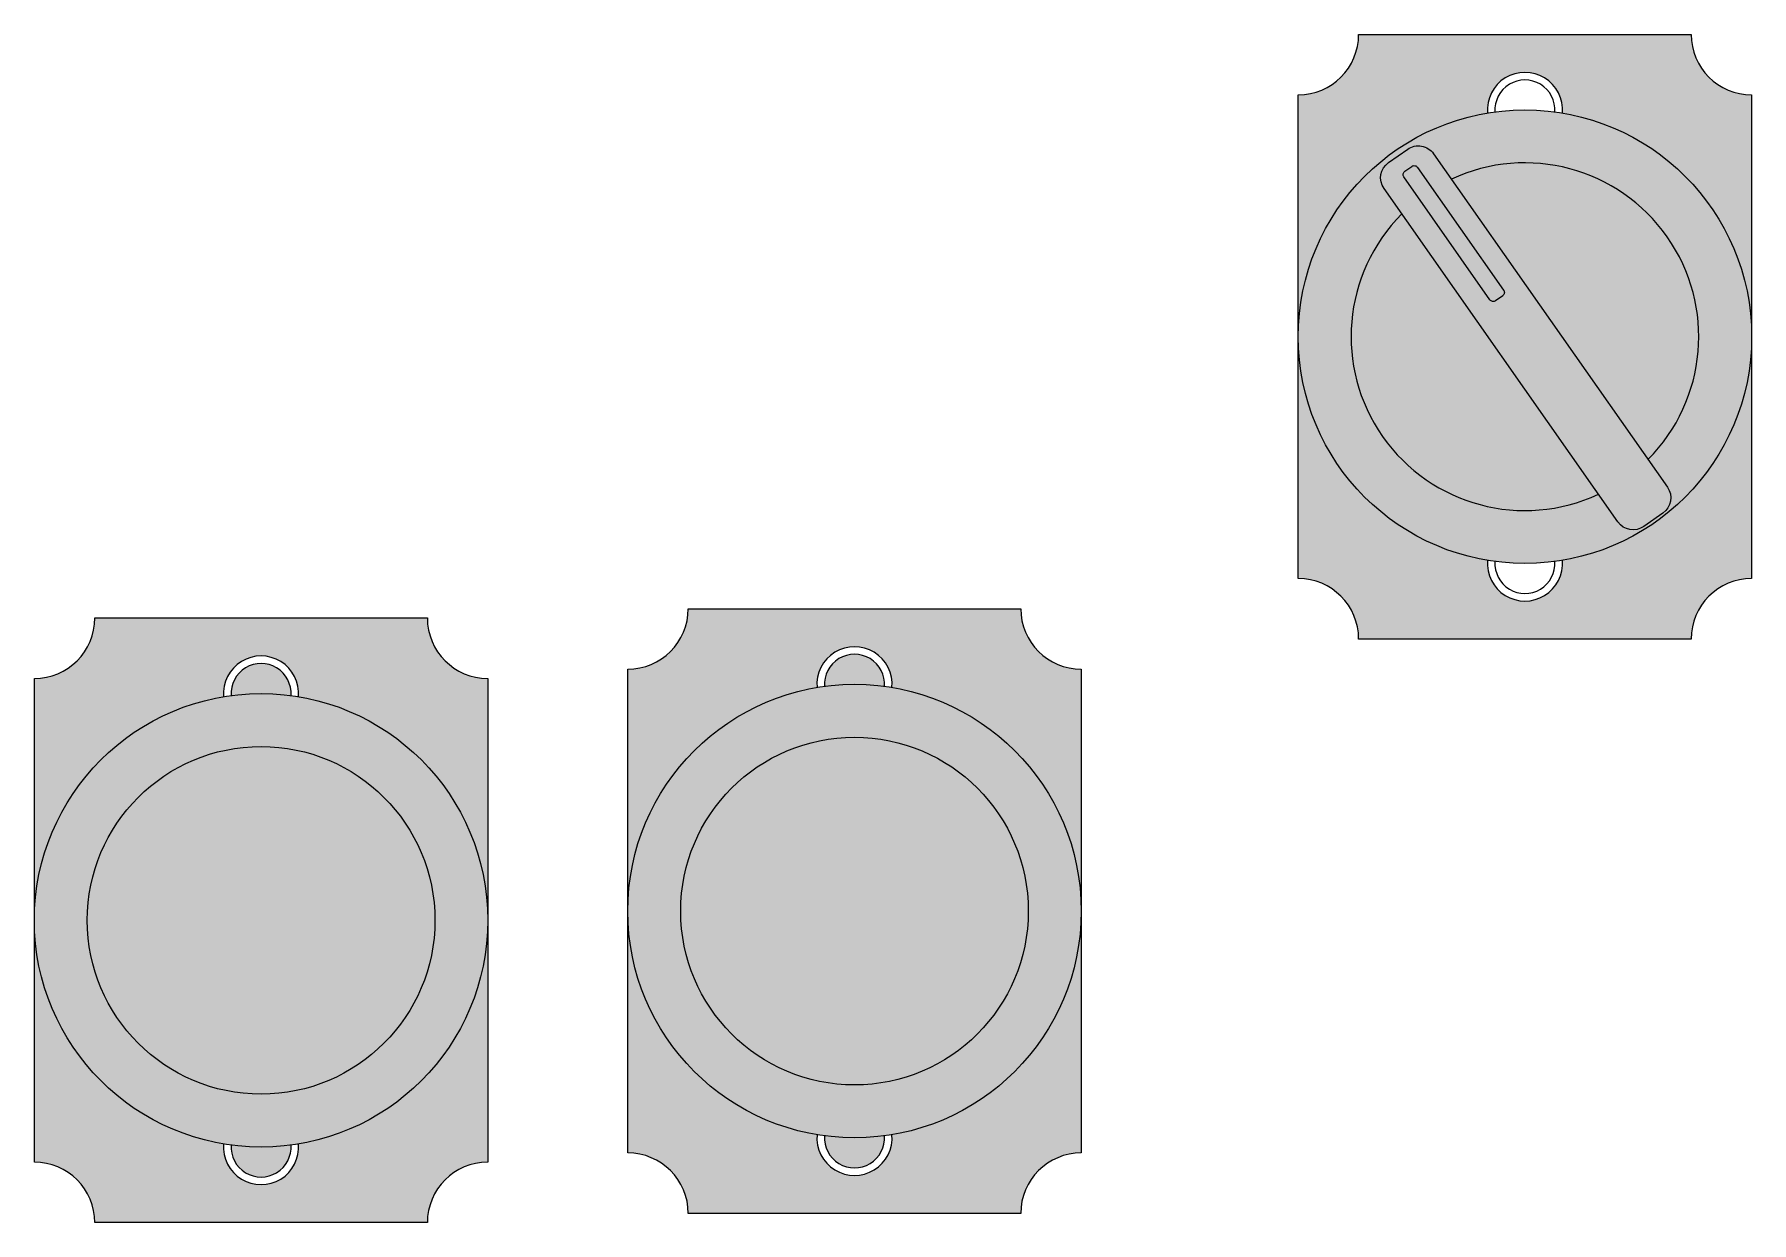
# Model space of a CAD drawing. Header units: millimetres. Extents: x 2499 to 4503, y 2704 to 3691.
# Drawn here: x 3149.8 to 3263.4, y 2982.4 to 3061 of the extents above; entities that cross this region are included whole.
import ezdxf

# ---------------------------------------------------------------- set-up
doc = ezdxf.new("R2010")
doc.units = ezdxf.units.MM
doc.layers.add('Imágenes', color=250, linetype='Continuous')
doc.layers.add('Rellenos sólidos', color=7, linetype='Continuous', true_color=0xffffff)

msp = doc.modelspace()

# ---------------------------------------------------------------- hatches: boundary and pattern name
at = {"layer": 'Imágenes', "true_color": 0xfeeab9, "transparency": 33554681}
h = msp.add_hatch(color=254, dxfattribs=at)
h.dxf.hatch_style = 1
h.paths.add_polyline_path([(3250.888861837911, 3055.809262930855, -0.366415245846288), (3263.411706171856, 3041.015220217448), (3263.411706171856, 3057.015220217448, -0.4142135623730951), (3259.411706171856, 3061.015220217448), (3237.411706171856, 3061.015220217448, -0.4142135623730951), (3233.411706171856, 3057.015220217448), (3233.411706171856, 3041.015220217448, -0.3664152458462883), (3245.9345505058, 3055.809262930855, -1.086593047526626)])
h.paths.add_polyline_path([(3245.9345505058, 3026.22117750404, -0.3664152458462878), (3233.411706171856, 3041.015220217448), (3233.411706171856, 3025.015220217448, -0.4142135623730951), (3237.411706171856, 3021.015220217448), (3259.411706171856, 3021.015220217448, -0.4142135623730951), (3263.411706171856, 3025.015220217448), (3263.411706171856, 3041.015220217448, -0.3664152458462881), (3250.888861837911, 3026.22117750404, -1.086593047526596)])
at = {"layer": 'Imágenes', "transparency": 33554681}
h = msp.add_hatch(color=9, dxfattribs=at)
h.dxf.hatch_style = 1
h.paths.add_polyline_path([(3233.411706171856, 3041.015220217448, 1), (3263.411706171856, 3041.015220217448, 1)])
h.paths.add_polyline_path([(3256.552640928897, 3032.892709442964), (3257.840906033699, 3031.056254861284, -0.4142135623730905), (3257.541294076935, 3029.348445027099), (3256.274090935312, 3028.45950739459, -0.4142135623731001), (3254.566281101128, 3028.759119351354), (3253.278015996324, 3030.595573933035, -0.838870492807856), (3240.270771414814, 3049.137730991931), (3239.08902511796, 3050.822340311201, -0.4142135623730908), (3239.388637074725, 3052.530150145386), (3240.655840216348, 3053.419087777895, -0.4142135623731002), (3242.363650050533, 3053.11947582113), (3243.545396347387, 3051.434866501861, -0.8388704928078399)], flags=16)
h.paths.add_polyline_path([(3247.004440605486, 3044.092226096321, -0.4142135623731955), (3246.939109462051, 3043.719833851225), (3246.472504041439, 3043.392512126483, -0.4142135623729926), (3246.100111796344, 3043.457843269919), (3240.401126921125, 3051.581890755178, -0.4142135623732617), (3240.46645806456, 3051.954283000275), (3240.933063485172, 3052.281604725016, -0.4142135623729288), (3241.305455730267, 3052.216273581581)], flags=0)
h.paths.add_polyline_path([(3242.363650050533, 3053.11947582113, 0.4142135623730997), (3240.655840216348, 3053.419087777895), (3239.388637074725, 3052.530150145386, 0.4142135623730906), (3239.08902511796, 3050.822340311201), (3254.566281101128, 3028.759119351354, 0.4142135623730995), (3256.274090935312, 3028.45950739459), (3257.541294076935, 3029.348445027099, 0.4142135623730906), (3257.840906033699, 3031.056254861284)], flags=0)
h.paths.add_polyline_path([(3246.472504041439, 3043.392512126483, -0.4142135623729904), (3246.100111796344, 3043.457843269919), (3240.401126921125, 3051.581890755178, -0.4142135623732617), (3240.46645806456, 3051.954283000275), (3240.933063485172, 3052.281604725016, -0.4142135623729288), (3241.305455730267, 3052.216273581581), (3247.004440605486, 3044.092226096321, -0.4142135623731955), (3246.939109462051, 3043.719833851225)], flags=0)
h = msp.add_hatch(color=8, dxfattribs=at)
h.dxf.hatch_style = 1
h.paths.add_polyline_path([(3243.545396347387, 3051.434866501861), (3256.552640928897, 3032.892709442964, 0.8388704928078388)])
h.paths.add_polyline_path([(3240.270771414814, 3049.137730991931, 0.8388704928078566), (3253.278015996324, 3030.595573933035)])
h.paths.add_polyline_path([(3242.363650050533, 3053.11947582113, 0.4142135623730999), (3240.655840216348, 3053.419087777895), (3239.388637074725, 3052.530150145386, 0.4142135623730904), (3239.08902511796, 3050.822340311201), (3254.566281101128, 3028.759119351354, 0.4142135623730996), (3256.274090935312, 3028.45950739459), (3257.541294076935, 3029.348445027099, 0.4142135623730906), (3257.840906033699, 3031.056254861284)])
h.paths.add_polyline_path([(3246.472504041439, 3043.392512126483, -0.4142135623729936), (3246.100111796344, 3043.457843269919), (3240.401126921125, 3051.581890755178, -0.4142135623732653), (3240.46645806456, 3051.954283000275), (3240.933063485172, 3052.281604725016, -0.4142135623729286), (3241.305455730267, 3052.216273581581), (3247.004440605486, 3044.092226096321, -0.4142135623731941), (3246.939109462051, 3043.719833851225)], flags=16)
at = {"layer": 'Imágenes', "true_color": 0x000000, "transparency": 33554681}
h = msp.add_hatch(color=18, dxfattribs=at)
h.dxf.hatch_style = 1
h.paths.add_polyline_path([(3242.363650050533, 3053.11947582113, 0.4142135623730999), (3240.655840216348, 3053.419087777895), (3239.388637074725, 3052.530150145386, 0.4142135623730904), (3239.08902511796, 3050.822340311201), (3254.566281101128, 3028.759119351354, 0.4142135623730999), (3256.274090935312, 3028.45950739459), (3257.541294076935, 3029.348445027099, 0.4142135623730904), (3257.840906033699, 3031.056254861284)])
h.paths.add_polyline_path([(3246.472504041439, 3043.392512126483, -0.4142135623730685), (3246.100111796344, 3043.457843269919), (3240.401126921125, 3051.581890755178, -0.414213562373261), (3240.46645806456, 3051.954283000275), (3240.933063485172, 3052.281604725016, -0.4142135623729291), (3241.305455730267, 3052.216273581581), (3247.004440605486, 3044.092226096321, -0.4142135623731953), (3246.939109462051, 3043.719833851225)], flags=16)
at = {"layer": 'Imágenes', "transparency": 33554681}
h = msp.add_hatch(color=7, dxfattribs=at)
h.dxf.hatch_style = 1
h.paths.add_polyline_path([(3241.305455730267, 3052.216273581581, 0.4142135623729281), (3240.933063485172, 3052.281604725016), (3240.46645806456, 3051.954283000275, 0.4142135623732632), (3240.401126921125, 3051.581890755178), (3246.100111796344, 3043.457843269919, 0.4142135623729944), (3246.472504041439, 3043.392512126483), (3246.939109462051, 3043.719833851225, 0.4142135623731941), (3247.004440605486, 3044.092226096321)])
at = {"layer": 'Imágenes', "true_color": 0xcd2027, "transparency": 33554681}
h = msp.add_hatch(color=242, dxfattribs=at)
h.dxf.hatch_style = 1
h.paths.add_polyline_path([(3189.057298842435, 3003.019110654594, 1), (3219.057298842435, 3003.019110654594, 1)])
h.paths.add_polyline_path([(3215.557298842435, 3003.019110654594, -1), (3192.557298842435, 3003.019110654594, -1)], flags=16)
h = msp.add_hatch(color=242, dxfattribs=at)
h.dxf.hatch_style = 1
h.paths.add_polyline_path([(3149.796835094926, 3002.407481676129, 1), (3179.796835094926, 3002.407481676129, 1)])
h.paths.add_polyline_path([(3176.296835094926, 3002.407481676129, -1), (3153.296835094926, 3002.407481676129, -1)], flags=16)
at = {"layer": 'Imágenes', "true_color": 0xed1f24, "transparency": 33554681}
h = msp.add_hatch(color=240, dxfattribs=at)
h.dxf.hatch_style = 1
h.paths.add_polyline_path([(3192.557298842435, 3003.019110654594, 1), (3215.557298842435, 3003.019110654594, 1)])
h = msp.add_hatch(color=240, dxfattribs=at)
h.dxf.hatch_style = 1
h.paths.add_polyline_path([(3153.296835094926, 3002.407481676129, 1), (3176.296835094926, 3002.407481676129, 1)])
at = {"layer": 'Rellenos sólidos', "true_color": 0xfeeab9, "transparency": 33554681}
h = msp.add_hatch(color=254, dxfattribs=at)
h.dxf.hatch_style = 1
h.paths.add_polyline_path([(3175.796835094926, 3022.407481676129), (3153.796835094926, 3022.407481676129, -0.4142135623730951), (3149.796835094926, 3018.407481676129), (3149.796835094926, 3002.407481676129, -0.3664152458462881), (3162.319679428871, 3017.201524389536, -1.08659304752661), (3167.273990760982, 3017.201524389536, -0.3664152458462839), (3179.796835094926, 3002.407481676129), (3179.796835094926, 3018.407481676129, -0.4142135623730951)])
h.paths.add_polyline_path([(3162.319679428871, 2987.613438962721, -0.3664152458462873), (3149.796835094926, 3002.407481676129), (3149.796835094926, 2986.407481676129, -0.4142135623730951), (3153.796835094926, 2982.407481676129), (3175.796835094926, 2982.407481676129, -0.4142135623730951), (3179.796835094926, 2986.407481676129), (3179.796835094926, 3002.407481676129, -0.3664152458462838), (3167.273990760982, 2987.613438962721, -1.086593047526492)])
h = msp.add_hatch(color=254, dxfattribs=at)
h.dxf.hatch_style = 1
h.paths.add_polyline_path([(3215.057298842435, 3023.019110654594), (3193.057298842435, 3023.019110654594, -0.4142135623730951), (3189.057298842435, 3019.019110654594), (3189.057298842435, 3003.019110654594, -0.3664152458462881), (3201.58014317638, 3017.813153368001, -1.08659304752661), (3206.53445450849, 3017.813153368001, -0.3664152458462839), (3219.057298842435, 3003.019110654594), (3219.057298842435, 3019.019110654594, -0.4142135623730951)])
h.paths.add_polyline_path([(3201.58014317638, 2988.225067941186, -0.3664152458462873), (3189.057298842435, 3003.019110654594), (3189.057298842435, 2987.019110654594, -0.4142135623730951), (3193.057298842435, 2983.019110654594), (3215.057298842435, 2983.019110654594, -0.4142135623730951), (3219.057298842435, 2987.019110654594), (3219.057298842435, 3003.019110654594, -0.3664152458462838), (3206.53445450849, 2988.225067941186, -1.086593047526492)])
at = {"layer": 'Rellenos sólidos', "true_color": 0xf1eb1f, "transparency": 33554681}
h = msp.add_hatch(color=2, dxfattribs=at)
h.dxf.hatch_style = 1
h.paths.add_polyline_path([(3202.075950589153, 3017.887676795927, -0.06633556642479391), (3206.038647095717, 3017.887676795927, 1.068533354973935)])
h.paths.add_polyline_path([(3206.038647095717, 2988.15054451326, -0.06633556642479431), (3202.075950589153, 2988.15054451326, 1.068533354973839)])
h = msp.add_hatch(color=2, dxfattribs=at)
h.dxf.hatch_style = 1
h.paths.add_polyline_path([(3162.815486841645, 3017.276047817462, -0.06633556642479391), (3166.778183348208, 3017.276047817462, 1.068533354973935)])
h.paths.add_polyline_path([(3166.778183348208, 2987.538915534795, -0.06633556642479431), (3162.815486841645, 2987.538915534795, 1.068533354973839)])
at = {"layer": 'Rellenos sólidos', "true_color": 0x139b48, "transparency": 33554681}
h = msp.add_hatch(color=114, dxfattribs=at)
h.dxf.hatch_style = 1
h.paths.add_polyline_path([(3189.057298842435, 3003.019110654594, 1), (3219.057298842435, 3003.019110654594, 1)])
h.paths.add_polyline_path([(3215.557298842435, 3003.019110654594, -1), (3192.557298842435, 3003.019110654594, -1)], flags=16)
at = {"layer": 'Rellenos sólidos', "true_color": 0x58ba48, "transparency": 33554681}
h = msp.add_hatch(color=85, dxfattribs=at)
h.dxf.hatch_style = 1
h.paths.add_polyline_path([(3192.557298842435, 3003.019110654594, 1), (3215.557298842435, 3003.019110654594, 1)])

# ---------------------------------------------------------------- linework, layer by layer
at = {"layer": 'Imágenes', "color": 18, "true_color": 0x000000}
for p, q in [((3193.057298842435, 3023.019110654594), (3215.057298842435, 3023.019110654594)), ((3189.057298842435, 2987.019110654594), (3189.057298842435, 3019.019110654594)), ((3219.057298842435, 3019.019110654594), (3219.057298842435, 2987.019110654594)), ((3215.057298842435, 2983.019110654594), (3193.057298842435, 2983.019110654594))]:
    msp.add_line(p, q, dxfattribs=at)
for points in [[(3237.411706171856, 3061.015220217448), (3259.411706171856, 3061.015220217448)], [(3233.411706171856, 3025.015220217448), (3233.411706171856, 3057.015220217448)], [(3263.411706171856, 3057.015220217448), (3263.411706171856, 3025.015220217448)], [(3153.796835094926, 3022.407481676129), (3175.796835094926, 3022.407481676129)], [(3259.411706171856, 3021.015220217448), (3237.411706171856, 3021.015220217448)], [(3149.796835094926, 2986.407481676129), (3149.796835094926, 3018.407481676129)], [(3179.796835094926, 3018.407481676129), (3179.796835094926, 2986.407481676129)], [(3175.796835094926, 2982.407481676129), (3153.796835094926, 2982.407481676129)]]:
    msp.add_lwpolyline(points, dxfattribs=at)
for points in [[(3239.388637074725, 3052.530150145386), (3240.655840216348, 3053.419087777895, -0.4142135623731031), (3242.363650050533, 3053.11947582113), (3257.840906033699, 3031.056254861284, -0.4142135623730771), (3257.541294076935, 3029.348445027099), (3256.274090935312, 3028.45950739459, -0.4142135623731008), (3254.566281101128, 3028.759119351354), (3239.08902511796, 3050.822340311201, -0.4142135623730884)], [(3240.46645806456, 3051.954283000275), (3240.933063485172, 3052.281604725016, -0.4142135623731863), (3241.305455730267, 3052.216273581581), (3247.004440605486, 3044.092226096321, -0.4142135623731865), (3246.939109462051, 3043.719833851225), (3246.472504041439, 3043.392512126483, -0.4142135623731863), (3246.100111796344, 3043.457843269919), (3240.401126921125, 3051.581890755178, -0.4142135623731865)]]:
    msp.add_lwpolyline(points, format="xyb", close=True, dxfattribs=at)
for centre, radius in [((3248.411706171856, 3041.015220217448), 15), ((3204.057298842435, 3003.019110654594), 15), ((3164.796835094926, 3002.407481676129), 15), ((3204.057298842435, 3003.019110654594), 11.5), ((3164.796835094926, 3002.407481676129), 11.5)]:
    msp.add_circle(centre, radius, dxfattribs=at)
for centre, radius, start, end in [((3233.411706171856, 3061.015220217448), 4, 270, 0), ((3263.411706171856, 3061.015220217448), 4, 180, 270), ((3248.411706171856, 3056.015220217448), 2.485702837784629, 355.2472084820902, 184.7527915179098), ((3248.411706171856, 3056.015220217448), 1.985702837784714, 356.2048122856195, 183.7951877143805), ((3248.411706171856, 3041.015220217448), 11.5, 315.0649072786325, 115.0340869421337), ((3248.411706171856, 3041.015220217448), 11.5, 135.0649072786325, 295.0340869421337), ((3248.411706171856, 3026.015220217448), 2.485702837784629, 175.2472084820902, 4.752791517909823), ((3248.411706171856, 3026.015220217448), 1.985702837784714, 176.2048122856195, 3.795187714380493), ((3233.411706171856, 3021.015220217448), 4, 0, 90), ((3263.411706171856, 3021.015220217448), 4, 90, 180), ((3149.796835094926, 3022.407481676129), 4, 270, 0), ((3179.796835094926, 3022.407481676129), 4, 180, 270), ((3189.057298842435, 3023.019110654594), 4, 270, 0), ((3219.057298842435, 3023.019110654594), 4, 180, 270), ((3164.796835094926, 3017.407481676129), 2.485702837784629, 355.2472084820902, 184.7527915178837), ((3204.057298842435, 3018.019110654594), 2.485702837784629, 355.2472084820902, 184.7527915178837), ((3204.057298842435, 3018.019110654594), 1.985702837784714, 356.2048122856195, 183.7951877143805), ((3164.796835094926, 3017.407481676129), 1.985702837784714, 356.2048122856195, 183.7951877143805), ((3204.057298842435, 2988.019110654594), 2.485702837784629, 175.2472084820902, 4.752791517909823), ((3204.057298842435, 2988.019110654594), 1.985702837784714, 176.2048122856195, 3.795187714380493), ((3164.796835094926, 2987.407481676129), 2.485702837784629, 175.2472084820902, 4.752791517909823), ((3164.796835094926, 2987.407481676129), 1.985702837784714, 176.2048122856195, 3.795187714380493), ((3189.057298842435, 2983.019110654594), 4, 0, 90), ((3219.057298842435, 2983.019110654594), 4, 90, 180), ((3149.796835094926, 2982.407481676129), 4, 0, 90), ((3179.796835094926, 2982.407481676129), 4, 90, 180)]:
    msp.add_arc(centre, radius, start, end, dxfattribs=at)

doc.saveas('drawing.dxf')
